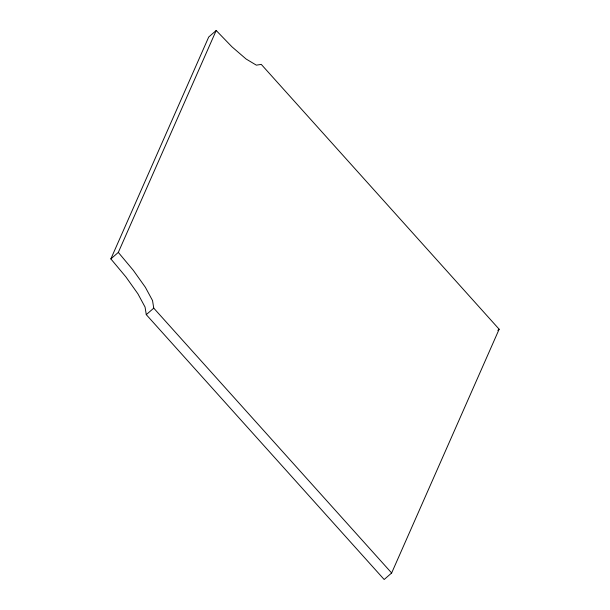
<?xml version="1.0" encoding="UTF-8"?>
<svg xmlns="http://www.w3.org/2000/svg" width="610" height="610" viewBox="0 0 610 610"><rect width="100%" height="100%" fill="white"/><g stroke="black" fill="none" stroke-linecap="round" stroke-linejoin="round"><path stroke-width="0.91" d="M110.852 258.907L208.719 37.012L216.192 30.5L231.96 46.817L246.066 58.987L256.352 65.156L261.263 64.385L499.148 329.225L391.643 572.988L384.17 579.5L146.278 314.653L145.058 307.059L137.898 293.799L125.889 276.894L110.852 258.907L118.317 252.403L216.192 30.5M146.278 314.653L153.75 308.142L152.53 300.547L145.371 287.287L133.354 270.382L118.317 252.403M497.791 330.414L499.148 329.225M153.75 308.142L391.643 572.988"/></g></svg>
